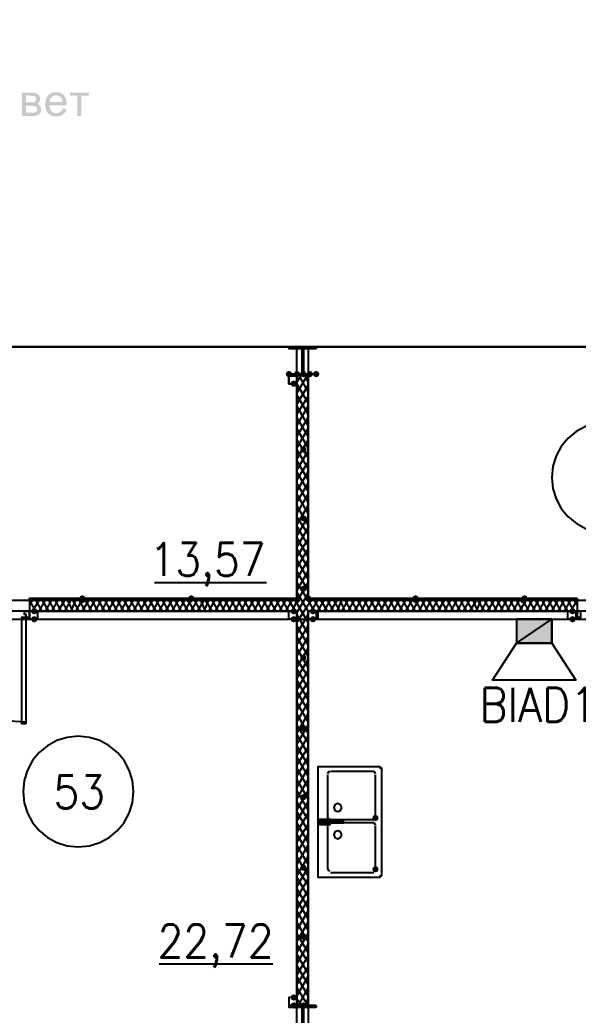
# Model space of a CAD drawing. Header units: millimetres. Extents: x 0 to 420, y 0 to 297.
# Drawn here: x 178.86 to 193.61, y 139.36 to 165.65 of the extents above; entities that cross this region are included whole.
import ezdxf

# ---------------------------------------------------------------- set-up
doc = ezdxf.new("R2010")
doc.units = ezdxf.units.MM
doc.layers.get('0').update_dxf_attribs({"linetype": 'CONTINUOUS'})
doc.styles.get("Standard").update_dxf_attribs({"font": 'STANDARD'})

msp = doc.modelspace()

# ---------------------------------------------------------------- hatches: boundary and pattern name
at = {"true_color": 0x000007}
h = msp.add_hatch(color=0, dxfattribs=at)
h.paths.add_polyline_path([(178.917707, 163.732104), (179.160242, 163.732104), (179.238307, 163.728383), (179.293636, 163.717221), (179.368601, 163.66265), (179.40002, 163.56729), (179.381279, 163.489569), (179.326157, 163.434447), (179.398918, 163.379326), (179.428132, 163.284517), (179.409046, 163.207071), (179.364742, 163.152776), (179.294049, 163.120806), (179.197724, 163.110333), (178.917707, 163.110333)], flags=0)
h.paths.add_polyline_path([(179.022989, 163.470276), (179.135437, 163.470276), (179.192005, 163.471999), (179.22749, 163.477442), (179.272689, 163.506105), (179.293084, 163.557368), (179.284127, 163.598778), (179.257807, 163.625719), (179.210678, 163.640119), (179.138744, 163.645012), (179.022989, 163.645012)], flags=0)
h.paths.add_polyline_path([(179.022989, 163.196873), (179.161895, 163.196873), (179.237136, 163.201972), (179.284265, 163.21782), (179.309759, 163.246001), (179.319543, 163.289478), (179.30025, 163.344599), (179.25009, 163.377121), (179.15032, 163.383735), (179.022989, 163.383735)], flags=0)
h = msp.add_hatch(color=0, dxfattribs=at)
h.paths.add_polyline_path([(179.987751, 163.310424), (180.096892, 163.297195), (180.059685, 163.212308), (180.00098, 163.148918), (179.921674, 163.10923), (179.822938, 163.096001), (179.700637, 163.116809), (179.606861, 163.179786), (179.546848, 163.281072), (179.526935, 163.416257), (179.546917, 163.555163), (179.607413, 163.659343), (179.70043, 163.724593), (179.817426, 163.746435), (179.930287, 163.725076), (180.020824, 163.661548), (180.080355, 163.559091), (180.100199, 163.422321), (180.099648, 163.394209), (179.635525, 163.394209), (179.652888, 163.303671), (179.693402, 163.237112), (179.752038, 163.19646), (179.823489, 163.183093), (179.922708, 163.21341), (179.959157, 163.252615)], flags=0)
h.paths.add_polyline_path([(179.641588, 163.481301), (179.988854, 163.481301), (179.975211, 163.549513), (179.949166, 163.598709), (179.890875, 163.644598), (179.818528, 163.659894), (179.751555, 163.647561), (179.696158, 163.610836), (179.657711, 163.55413)], flags=0)
for points in [[(180.180314, 163.732104), (180.685778, 163.732104), (180.685778, 163.645012), (180.485687, 163.645012), (180.485687, 163.110333), (180.380956, 163.110333), (180.380956, 163.645012), (180.180314, 163.645012)], [(186.055, 156.294667), (186.030129, 156.234871), (185.970333, 156.21), (185.910538, 156.234871), (185.885667, 156.294667), (185.910537, 156.354462), (185.970333, 156.379333), (186.030129, 156.354463)], [(186.266667, 156.294667), (186.241796, 156.234871), (186.182, 156.21), (186.122204, 156.234871), (186.097333, 156.294667), (186.122204, 156.354462), (186.182, 156.379333), (186.241796, 156.354463)], [(186.436, 156.294667), (186.411129, 156.234871), (186.351333, 156.21), (186.291538, 156.234871), (186.266667, 156.294667), (186.291537, 156.354462), (186.351333, 156.379333), (186.411129, 156.354463)], [(186.605333, 156.294667), (186.580462, 156.234871), (186.520667, 156.21), (186.460871, 156.234871), (186.436, 156.294667), (186.460871, 156.354462), (186.520667, 156.379333), (186.580462, 156.354463)], [(186.774667, 156.294667), (186.749796, 156.234871), (186.69, 156.21), (186.630204, 156.234871), (186.605333, 156.294667), (186.630204, 156.354462), (186.69, 156.379333), (186.749796, 156.354463)], [(186.182, 156.040667), (186.157129, 155.980871), (186.097333, 155.956), (186.037537, 155.980871), (186.012667, 156.040667), (186.037537, 156.100462), (186.097333, 156.125333), (186.157129, 156.100463)], [(186.436, 154.305), (186.411129, 154.245204), (186.351333, 154.220333), (186.291538, 154.245204), (186.266667, 154.305), (186.291537, 154.364796), (186.351333, 154.389667), (186.411129, 154.364796)], [(186.436, 152.484667), (186.411129, 152.424871), (186.351333, 152.4), (186.291538, 152.424871), (186.266667, 152.484667), (186.291537, 152.544462), (186.351333, 152.569333), (186.411129, 152.544463)], [(186.436, 150.622), (186.411129, 150.562204), (186.351333, 150.537333), (186.291538, 150.562204), (186.266667, 150.622), (186.291537, 150.681796), (186.351333, 150.706667), (186.411129, 150.681796)], [(179.324, 150.029333), (179.299129, 149.969538), (179.239333, 149.944667), (179.179538, 149.969538), (179.154667, 150.029333), (179.179537, 150.089129), (179.239333, 150.114), (179.299129, 150.089129)], [(186.182, 150.029333), (186.157129, 149.969538), (186.097333, 149.944667), (186.037537, 149.969538), (186.012667, 150.029333), (186.037537, 150.089129), (186.097333, 150.114), (186.157129, 150.089129)], [(186.69, 150.029333), (186.665129, 149.969538), (186.605333, 149.944667), (186.545538, 149.969538), (186.520667, 150.029333), (186.545537, 150.089129), (186.605333, 150.114), (186.665129, 150.089129)], [(193.548, 150.029333), (193.523129, 149.969538), (193.463333, 149.944667), (193.403538, 149.969538), (193.378667, 150.029333), (193.403537, 150.089129), (193.463333, 150.114), (193.523129, 150.089129)], [(179.324, 149.817667), (179.299129, 149.757871), (179.239333, 149.733), (179.179538, 149.757871), (179.154667, 149.817667), (179.179537, 149.877462), (179.239333, 149.902333), (179.299129, 149.877463)], [(186.182, 149.817667), (186.157129, 149.757871), (186.097333, 149.733), (186.037537, 149.757871), (186.012667, 149.817667), (186.037537, 149.877462), (186.097333, 149.902333), (186.157129, 149.877463)], [(186.69, 149.817667), (186.665129, 149.757871), (186.605333, 149.733), (186.545538, 149.757871), (186.520667, 149.817667), (186.545537, 149.877462), (186.605333, 149.902333), (186.665129, 149.877463)], [(193.548, 149.817667), (193.523129, 149.757871), (193.463333, 149.733), (193.403538, 149.757871), (193.378667, 149.817667), (193.403537, 149.877462), (193.463333, 149.902333), (193.523129, 149.877463)], [(186.436, 148.801667), (186.411129, 148.741871), (186.351333, 148.717), (186.291538, 148.741871), (186.266667, 148.801667), (186.291537, 148.861462), (186.351333, 148.886333), (186.411129, 148.861463)], [(186.436, 146.939), (186.411129, 146.879204), (186.351333, 146.854333), (186.291538, 146.879204), (186.266667, 146.939), (186.291537, 146.998796), (186.351333, 147.023667), (186.411129, 146.998796)], [(186.436, 145.118667), (186.411129, 145.058871), (186.351333, 145.034), (186.291538, 145.058871), (186.266667, 145.118667), (186.291537, 145.178462), (186.351333, 145.203333), (186.411129, 145.178463)], [(188.341, 144.568333), (188.316129, 144.508537), (188.256333, 144.483667), (188.196538, 144.508537), (188.171667, 144.568333), (188.196537, 144.628129), (188.256333, 144.653), (188.316129, 144.628129)], [(186.436, 143.256), (186.411129, 143.196204), (186.351333, 143.171333), (186.291538, 143.196204), (186.266667, 143.256), (186.291537, 143.315796), (186.351333, 143.340667), (186.411129, 143.315796)], [(188.341, 143.213667), (188.316129, 143.153871), (188.256333, 143.129), (188.196538, 143.153871), (188.171667, 143.213667), (188.196537, 143.273462), (188.256333, 143.298333), (188.316129, 143.273463)], [(186.436, 141.435667), (186.411129, 141.375871), (186.351333, 141.351), (186.291538, 141.375871), (186.266667, 141.435667), (186.291537, 141.495462), (186.351333, 141.520333), (186.411129, 141.495463)], [(186.182, 139.827), (186.157129, 139.767204), (186.097333, 139.742333), (186.037537, 139.767204), (186.012667, 139.827), (186.037537, 139.886796), (186.097333, 139.911667), (186.157129, 139.886796)], [(186.182, 139.615333), (186.157129, 139.555537), (186.097333, 139.530667), (186.037537, 139.555537), (186.012667, 139.615333), (186.037537, 139.675129), (186.097333, 139.7), (186.157129, 139.675129)], [(186.436, 139.615333), (186.411129, 139.555537), (186.351333, 139.530667), (186.291538, 139.555537), (186.266667, 139.615333), (186.291537, 139.675129), (186.351333, 139.7), (186.411129, 139.675129)]]:
    msp.add_hatch(color=0, dxfattribs=at).paths.add_polyline_path(points, flags=0)
at = {"true_color": 0x0000fe}
for points in [[(180.594, 150.368), (180.569129, 150.308204), (180.509333, 150.283333), (180.449538, 150.308204), (180.424667, 150.368), (180.449537, 150.427796), (180.509333, 150.452667), (180.569129, 150.427796)], [(180.594, 150.325667), (180.569129, 150.265871), (180.509333, 150.241), (180.449538, 150.265871), (180.424667, 150.325667), (180.449537, 150.385462), (180.509333, 150.410333), (180.569129, 150.385463)], [(183.430333, 150.325667), (183.405462, 150.265871), (183.345667, 150.241), (183.285871, 150.265871), (183.261, 150.325667), (183.285871, 150.385462), (183.345667, 150.410333), (183.405462, 150.385463)], [(183.472667, 150.368), (183.447796, 150.308204), (183.388, 150.283333), (183.328204, 150.308204), (183.303333, 150.368), (183.328204, 150.427796), (183.388, 150.452667), (183.447796, 150.427796)], [(186.266667, 150.325667), (186.241796, 150.265871), (186.182, 150.241), (186.122204, 150.265871), (186.097333, 150.325667), (186.122204, 150.385462), (186.182, 150.410333), (186.241796, 150.385463)], [(186.266667, 150.325667), (186.241796, 150.265871), (186.182, 150.241), (186.122204, 150.265871), (186.097333, 150.325667), (186.122204, 150.385462), (186.182, 150.410333), (186.241796, 150.385463)], [(186.563, 150.368), (186.538129, 150.308204), (186.478333, 150.283333), (186.418538, 150.308204), (186.393667, 150.368), (186.418537, 150.427796), (186.478333, 150.452667), (186.538129, 150.427796)], [(186.563, 150.368), (186.538129, 150.308204), (186.478333, 150.283333), (186.418538, 150.308204), (186.393667, 150.368), (186.418537, 150.427796), (186.478333, 150.452667), (186.538129, 150.427796)], [(189.399333, 150.368), (189.374462, 150.308204), (189.314667, 150.283333), (189.254871, 150.308204), (189.23, 150.368), (189.254871, 150.427796), (189.314667, 150.452667), (189.374462, 150.427796)], [(189.399333, 150.325667), (189.374462, 150.265871), (189.314667, 150.241), (189.254871, 150.265871), (189.23, 150.325667), (189.254871, 150.385462), (189.314667, 150.410333), (189.374462, 150.385463)], [(192.235667, 150.325667), (192.210796, 150.265871), (192.151, 150.241), (192.091204, 150.265871), (192.066333, 150.325667), (192.091204, 150.385462), (192.151, 150.410333), (192.210796, 150.385463)], [(192.278, 150.368), (192.253129, 150.308204), (192.193333, 150.283333), (192.133537, 150.308204), (192.108667, 150.368), (192.133537, 150.427796), (192.193333, 150.452667), (192.253129, 150.427796)]]:
    msp.add_hatch(color=0, dxfattribs=at).paths.add_polyline_path(points, flags=0)
at = {"true_color": 0x000007}
h = msp.add_hatch(color=0, dxfattribs=at)
h.paths.add_polyline_path([(186.182, 150.368), (179.112333, 150.368), (186.182, 150.325667)], flags=0)
h.paths.add_polyline_path([(179.112333, 150.368), (186.182, 150.325667), (179.112333, 150.325667)], flags=0)
h = msp.add_hatch(color=0, dxfattribs=at)
h.paths.add_polyline_path([(193.590333, 150.368), (186.478333, 150.368), (193.590333, 150.325667)], flags=0)
h.paths.add_polyline_path([(186.478333, 150.368), (193.590333, 150.325667), (186.478333, 150.325667)], flags=0)
at = {"true_color": 0x000052}
h = msp.add_hatch(color=0, dxfattribs=at)
h.paths.add_polyline_path([(192.913001, 149.182666), (191.981668, 149.182666), (192.913001, 149.817666)], flags=0)
h.paths.add_polyline_path([(191.981668, 149.182666), (192.913001, 149.817666), (191.981668, 149.817666)], flags=0)

# ---------------------------------------------------------------- linework, layer by layer
at = {"color": 0, "true_color": 0x000008}
msp.add_lwpolyline([(238.887, 157.014333), (238.887, 167.851667), (117.432667, 167.851667), (117.432667, 157.014333)], close=True, dxfattribs=at)
at = {"color": 0, "true_color": 0x0000ab}
for points in [[(169.079333, 157.014333), (169.079333, 150.325667), (186.182, 150.325667), (186.182, 157.014333)], [(203.581, 157.014333), (186.478333, 157.014333), (186.478333, 150.325667), (203.581, 150.325667)]]:
    msp.add_lwpolyline(points, close=True, dxfattribs=at)
at = {"color": 0, "true_color": 0x000007}
for points in [[(185.970333, 157.014333), (185.970333, 156.972)], [(186.182, 157.014333), (186.182, 156.972)], [(186.351333, 157.014333), (186.351333, 156.294667)], [(186.520667, 157.014333), (186.520667, 156.972)], [(186.69, 157.014333), (186.69, 156.972)], [(186.097333, 156.294667), (186.097333, 156.252333)], [(186.182, 156.083), (186.309, 156.294667)], [(186.182, 155.786667), (186.478333, 156.294667)], [(186.182, 156.294667), (186.182, 150.325667)], [(186.478333, 150.325667), (186.478333, 156.294667), (186.182, 156.294667)], [(186.478333, 155.829), (186.224333, 156.294667)], [(186.478333, 156.083), (186.393667, 156.294667)], [(186.478333, 155.532667), (186.182, 156.040667)], [(186.182, 155.490333), (186.478333, 155.998333)], [(186.478333, 155.236333), (186.182, 155.744333)], [(186.182, 155.236333), (186.478333, 155.702)], [(186.182, 154.94), (186.478333, 155.448)], [(186.478333, 154.94), (186.182, 155.448)], [(186.182, 154.643667), (186.478333, 155.151667)], [(186.478333, 154.643667), (186.182, 155.151667)], [(186.182, 154.347333), (186.478333, 154.855333)], [(186.478333, 154.347333), (186.182, 154.855333)], [(195.834, 153.564167), (195.804328, 153.85851), (195.719228, 154.132662), (195.584572, 154.380749), (195.406232, 154.596899), (195.190083, 154.775238), (194.941996, 154.909894), (194.667844, 154.994995), (194.3735, 155.024667), (194.079156, 154.994995), (193.805004, 154.909894), (193.556917, 154.775238), (193.340768, 154.596899), (193.162428, 154.380749), (193.027772, 154.132662), (192.942672, 153.85851), (192.913, 153.564167)], [(186.182, 154.051), (186.478333, 154.559)], [(186.478333, 154.093333), (186.182, 154.559)], [(186.478333, 153.797), (186.182, 154.305)], [(186.182, 153.754667), (186.478333, 154.262667)], [(186.478333, 153.500667), (186.182, 154.008667)], [(186.182, 153.500667), (186.478333, 153.966333)], [(186.182, 153.204333), (186.478333, 153.712333)], [(186.478333, 153.204333), (186.182, 153.712333)], [(192.913, 153.564167), (192.942672, 153.269823), (193.027772, 152.995671), (193.162428, 152.747584), (193.340768, 152.531434), (193.556917, 152.353095), (193.805004, 152.218439), (194.079156, 152.133339), (194.3735, 152.103667), (194.667844, 152.133339), (194.941996, 152.218439), (195.190083, 152.353095), (195.406232, 152.531434), (195.584572, 152.747584), (195.719228, 152.995671), (195.804328, 153.269823), (195.834, 153.564167)], [(186.182, 152.908), (186.478333, 153.416)], [(186.478333, 152.908), (186.182, 153.416)], [(186.182, 152.611667), (186.478333, 153.119667)], [(186.478333, 152.611667), (186.182, 153.119667)], [(186.182, 152.315333), (186.478333, 152.823333)], [(186.478333, 152.315333), (186.182, 152.823333)], [(186.182, 152.019), (186.478333, 152.527)], [(186.478333, 152.061333), (186.182, 152.527)], [(186.478333, 151.765), (186.182, 152.273)], [(186.182, 151.722667), (186.478333, 152.230667)], [(186.478333, 151.468667), (186.182, 151.976667)], [(186.182, 151.468667), (186.478333, 151.934333)], [(186.182, 151.172333), (186.478333, 151.680333)], [(186.478333, 151.172333), (186.182, 151.680333)], [(186.182, 150.876), (186.478333, 151.384)], [(186.478333, 150.876), (186.182, 151.384)], [(186.182, 150.579667), (186.478333, 151.087667)], [(186.478333, 150.579667), (186.182, 151.087667)], [(182.414333, 150.791333), (185.377667, 150.791333)], [(186.182, 150.283333), (186.478333, 150.791333)], [(186.478333, 150.325667), (186.182, 150.791333)], [(186.478333, 150.029333), (186.182, 150.537333)], [(186.182, 149.987), (186.478333, 150.495)], [(186.182, 150.325667), (179.112333, 150.325667), (186.182, 150.368), (179.112333, 150.368)], [(179.112333, 150.198667), (179.197, 150.325667)], [(179.281667, 150.029333), (179.112333, 150.325667)], [(179.112333, 150.325667), (179.112333, 150.029333)], [(179.112333, 150.325667), (179.112333, 150.029333)], [(186.182, 150.325667), (179.112333, 150.325667)], [(179.197, 150.029333), (179.366333, 150.325667)], [(179.451, 150.029333), (179.281667, 150.325667)], [(179.366333, 150.029333), (179.535667, 150.325667)], [(179.620333, 150.029333), (179.451, 150.325667)], [(179.535667, 150.029333), (179.705, 150.325667)], [(179.789667, 150.029333), (179.620333, 150.325667)], [(179.705, 150.029333), (179.874333, 150.325667)], [(179.959, 150.029333), (179.789667, 150.325667)], [(179.874333, 150.029333), (180.043667, 150.325667)], [(180.128333, 150.029333), (179.959, 150.325667)], [(180.043667, 150.029333), (180.213, 150.325667)], [(180.255333, 150.029333), (180.128333, 150.325667)], [(180.213, 150.029333), (180.34, 150.325667)], [(180.424667, 150.029333), (180.255333, 150.325667)], [(180.34, 150.029333), (180.509333, 150.325667)], [(180.594, 150.029333), (180.424667, 150.325667)], [(180.509333, 150.029333), (180.678667, 150.325667)], [(180.763333, 150.029333), (180.594, 150.325667)], [(180.678667, 150.029333), (180.848, 150.325667)], [(180.932667, 150.029333), (180.763333, 150.325667)], [(180.848, 150.029333), (181.017333, 150.325667)], [(181.102, 150.029333), (180.932667, 150.325667)], [(181.017333, 150.029333), (181.186667, 150.325667)], [(181.271333, 150.029333), (181.102, 150.325667)], [(181.186667, 150.029333), (181.356, 150.325667)], [(181.440667, 150.029333), (181.271333, 150.325667)], [(181.356, 150.029333), (181.525333, 150.325667)], [(181.61, 150.029333), (181.440667, 150.325667)], [(181.525333, 150.029333), (181.694667, 150.325667)], [(181.779333, 150.029333), (181.61, 150.325667)], [(181.694667, 150.029333), (181.864, 150.325667)], [(181.948667, 150.029333), (181.779333, 150.325667)], [(181.864, 150.029333), (182.033333, 150.325667)], [(182.118, 150.029333), (181.948667, 150.325667)], [(182.033333, 150.029333), (182.202667, 150.325667)], [(182.287333, 150.029333), (182.118, 150.325667)], [(182.202667, 150.029333), (182.372, 150.325667)], [(182.456667, 150.029333), (182.287333, 150.325667)], [(182.372, 150.029333), (182.541333, 150.325667)], [(182.626, 150.029333), (182.456667, 150.325667)], [(182.541333, 150.029333), (182.710667, 150.325667)], [(182.795333, 150.029333), (182.626, 150.325667)], [(182.710667, 150.029333), (182.88, 150.325667)], [(182.964667, 150.029333), (182.795333, 150.325667)], [(182.88, 150.029333), (183.049333, 150.325667)], [(183.134, 150.029333), (182.964667, 150.325667)], [(183.049333, 150.029333), (183.218667, 150.325667)], [(183.303333, 150.029333), (183.134, 150.325667)], [(183.218667, 150.029333), (183.388, 150.325667)], [(183.472667, 150.029333), (183.303333, 150.325667)], [(183.388, 150.029333), (183.557333, 150.325667)], [(183.642, 150.029333), (183.472667, 150.325667)], [(183.557333, 150.029333), (183.726667, 150.325667)], [(183.769, 150.029333), (183.642, 150.325667)], [(183.726667, 150.029333), (183.853667, 150.325667)], [(183.938333, 150.029333), (183.769, 150.325667)], [(183.853667, 150.029333), (184.023, 150.325667)], [(184.107667, 150.029333), (183.938333, 150.325667)], [(184.023, 150.029333), (184.192333, 150.325667)], [(184.277, 150.029333), (184.107667, 150.325667)], [(184.192333, 150.029333), (184.361667, 150.325667)], [(184.446333, 150.029333), (184.277, 150.325667)], [(184.361667, 150.029333), (184.531, 150.325667)], [(184.615667, 150.029333), (184.446333, 150.325667)], [(184.531, 150.029333), (184.700333, 150.325667)], [(184.785, 150.029333), (184.615667, 150.325667)], [(184.700333, 150.029333), (184.869667, 150.325667)], [(184.954333, 150.029333), (184.785, 150.325667)], [(184.869667, 150.029333), (185.039, 150.325667)], [(185.123667, 150.029333), (184.954333, 150.325667)], [(185.039, 150.029333), (185.208333, 150.325667)], [(185.293, 150.029333), (185.123667, 150.325667)], [(185.208333, 150.029333), (185.377667, 150.325667)], [(185.462333, 150.029333), (185.293, 150.325667)], [(185.377667, 150.029333), (185.547, 150.325667)], [(185.631667, 150.029333), (185.462333, 150.325667)], [(185.547, 150.029333), (185.716333, 150.325667)], [(185.801, 150.029333), (185.631667, 150.325667)], [(185.716333, 150.029333), (185.885667, 150.325667)], [(185.970333, 150.029333), (185.801, 150.325667)], [(185.885667, 150.029333), (186.055, 150.325667)], [(186.139667, 150.029333), (185.970333, 150.325667)], [(186.055, 150.029333), (186.182, 150.283333)], [(186.182, 150.241), (186.139667, 150.325667)], [(186.478333, 149.733), (186.182, 150.241)], [(186.182, 149.733), (186.478333, 150.198667)], [(193.590333, 150.368), (186.478333, 150.368), (193.590333, 150.368), (186.478333, 150.325667)], [(186.478333, 150.198667), (186.563, 150.325667)], [(186.647667, 150.029333), (186.478333, 150.325667)], [(193.590333, 150.325667), (186.478333, 150.325667)], [(186.563, 150.029333), (186.732333, 150.325667)], [(186.817, 150.029333), (186.647667, 150.325667)], [(186.732333, 150.029333), (186.901667, 150.325667)], [(186.986333, 150.029333), (186.817, 150.325667)], [(186.901667, 150.029333), (187.071, 150.325667)], [(187.155667, 150.029333), (186.986333, 150.325667)], [(187.071, 150.029333), (187.240333, 150.325667)], [(187.325, 150.029333), (187.155667, 150.325667)], [(187.240333, 150.029333), (187.367333, 150.325667)], [(187.452, 150.029333), (187.325, 150.325667)], [(187.367333, 150.029333), (187.536667, 150.325667)], [(187.621333, 150.029333), (187.452, 150.325667)], [(187.536667, 150.029333), (187.706, 150.325667)], [(187.790667, 150.029333), (187.621333, 150.325667)], [(187.706, 150.029333), (187.875333, 150.325667)], [(187.96, 150.029333), (187.790667, 150.325667)], [(187.875333, 150.029333), (188.044667, 150.325667)], [(188.129333, 150.029333), (187.96, 150.325667)], [(188.044667, 150.029333), (188.214, 150.325667)], [(188.298667, 150.029333), (188.129333, 150.325667)], [(188.214, 150.029333), (188.383333, 150.325667)], [(188.468, 150.029333), (188.298667, 150.325667)], [(188.383333, 150.029333), (188.552667, 150.325667)], [(188.637333, 150.029333), (188.468, 150.325667)], [(188.552667, 150.029333), (188.722, 150.325667)], [(188.806667, 150.029333), (188.637333, 150.325667)], [(188.722, 150.029333), (188.891333, 150.325667)], [(188.976, 150.029333), (188.806667, 150.325667)], [(188.891333, 150.029333), (189.060667, 150.325667)], [(189.145333, 150.029333), (188.976, 150.325667)], [(189.060667, 150.029333), (189.23, 150.325667)], [(189.314667, 150.029333), (189.145333, 150.325667)], [(189.23, 150.029333), (189.399333, 150.325667)], [(189.484, 150.029333), (189.314667, 150.325667)], [(189.399333, 150.029333), (189.568667, 150.325667)], [(189.653333, 150.029333), (189.484, 150.325667)], [(189.568667, 150.029333), (189.738, 150.325667)], [(189.822667, 150.029333), (189.653333, 150.325667)], [(189.738, 150.029333), (189.907333, 150.325667)], [(189.992, 150.029333), (189.822667, 150.325667)], [(189.907333, 150.029333), (190.076667, 150.325667)], [(190.161333, 150.029333), (189.992, 150.325667)], [(190.076667, 150.029333), (190.246, 150.325667)], [(190.330667, 150.029333), (190.161333, 150.325667)], [(190.246, 150.029333), (190.415333, 150.325667)], [(190.5, 150.029333), (190.330667, 150.325667)], [(190.415333, 150.029333), (190.584667, 150.325667)], [(190.669333, 150.029333), (190.5, 150.325667)], [(190.584667, 150.029333), (190.754, 150.325667)], [(190.838667, 150.029333), (190.669333, 150.325667)], [(190.754, 150.029333), (190.923333, 150.325667)], [(190.965667, 150.029333), (190.838667, 150.325667)], [(190.923333, 150.029333), (191.050333, 150.325667)], [(191.135, 150.029333), (190.965667, 150.325667)], [(191.050333, 150.029333), (191.219667, 150.325667)], [(191.304333, 150.029333), (191.135, 150.325667)], [(191.219667, 150.029333), (191.389, 150.325667)], [(191.473667, 150.029333), (191.304333, 150.325667)], [(191.389, 150.029333), (191.558333, 150.325667)], [(191.643, 150.029333), (191.473667, 150.325667)], [(191.558333, 150.029333), (191.727667, 150.325667)], [(191.812333, 150.029333), (191.643, 150.325667)], [(191.727667, 150.029333), (191.897, 150.325667)], [(191.981667, 150.029333), (191.812333, 150.325667)], [(191.897, 150.029333), (192.066333, 150.325667)], [(192.151, 150.029333), (191.981667, 150.325667)], [(192.066333, 150.029333), (192.235667, 150.325667)], [(192.320333, 150.029333), (192.151, 150.325667)], [(192.235667, 150.029333), (192.405, 150.325667)], [(192.489667, 150.029333), (192.320333, 150.325667)], [(192.405, 150.029333), (192.574333, 150.325667)], [(192.659, 150.029333), (192.489667, 150.325667)], [(192.574333, 150.029333), (192.743667, 150.325667)], [(192.828333, 150.029333), (192.659, 150.325667)], [(192.743667, 150.029333), (192.913, 150.325667)], [(192.997667, 150.029333), (192.828333, 150.325667)], [(192.913, 150.029333), (193.082333, 150.325667)], [(193.167, 150.029333), (192.997667, 150.325667)], [(193.082333, 150.029333), (193.251667, 150.325667)], [(193.336333, 150.029333), (193.167, 150.325667)], [(193.251667, 150.029333), (193.421, 150.325667)], [(193.505667, 150.029333), (193.336333, 150.325667)], [(193.421, 150.029333), (193.590333, 150.325667)], [(193.590333, 150.198667), (193.505667, 150.325667)], [(193.590333, 150.325667), (193.590333, 150.029333)], [(193.590333, 150.325667), (193.590333, 150.029333)], [(176.233667, 149.881167), (176.247982, 149.597658), (176.29, 149.32234), (176.358326, 149.056605), (176.451568, 148.801849), (176.56833, 148.559463), (176.707219, 148.330843), (176.866842, 148.117381), (177.045805, 147.920472), (177.242714, 147.741509), (177.456176, 147.581886), (177.684796, 147.442996), (177.927182, 147.326234), (178.181939, 147.232993), (178.447673, 147.164667), (178.722991, 147.122649), (179.0065, 147.108333)], [(179.112333, 149.944667), (179.112333, 150.029333), (177.630667, 150.029333)], [(177.630667, 149.817667), (179.112333, 149.817667), (179.112333, 149.944667)], [(179.112333, 150.029333), (186.182, 150.029333)], [(186.182, 150.029333), (186.182, 139.615333), (186.478333, 139.615333), (186.478333, 150.029333)], [(186.182, 149.436667), (186.478333, 149.944667)], [(186.478333, 149.436667), (186.182, 149.944667)], [(186.478333, 150.029333), (193.590333, 150.029333)], [(195.029667, 150.029333), (193.590333, 150.029333), (193.590333, 149.944667)], [(193.590333, 149.944667), (193.590333, 149.817667), (195.029667, 149.817667)], [(186.182, 149.140333), (186.478333, 149.648333)], [(186.478333, 149.140333), (186.182, 149.648333)], [(186.182, 148.844), (186.478333, 149.352)], [(186.478333, 148.844), (186.182, 149.352)], [(186.182, 148.547667), (186.478333, 149.055667)], [(186.478333, 148.547667), (186.182, 149.055667)], [(186.182, 148.251333), (186.478333, 148.759333)], [(186.478333, 148.293667), (186.182, 148.759333)], [(186.478333, 147.997333), (186.182, 148.505333)], [(186.182, 147.955), (186.478333, 148.463)], [(186.478333, 147.701), (186.182, 148.209)], [(186.182, 147.701), (186.478333, 148.166667)], [(186.182, 147.404667), (186.478333, 147.912667)], [(186.478333, 147.404667), (186.182, 147.912667)], [(186.182, 147.108333), (186.478333, 147.616333)], [(186.478333, 147.108333), (186.182, 147.616333)], [(186.182, 146.812), (186.478333, 147.32)], [(186.478333, 146.812), (186.182, 147.32)], [(186.182, 146.515667), (186.478333, 147.023667)], [(186.478333, 146.558), (186.182, 147.023667)], [(181.864, 145.266833), (181.834328, 145.561177), (181.749228, 145.835329), (181.614572, 146.083416), (181.436232, 146.299566), (181.220083, 146.477905), (180.971996, 146.612561), (180.697844, 146.697661), (180.4035, 146.727333), (180.109156, 146.697661), (179.835004, 146.612561), (179.586917, 146.477905), (179.370768, 146.299566), (179.192428, 146.083416), (179.057772, 145.835329), (178.972672, 145.561177), (178.943, 145.266833)], [(186.478333, 146.261667), (186.182, 146.769667)], [(186.182, 146.219333), (186.478333, 146.727333)], [(186.478333, 145.965333), (186.182, 146.473333)], [(186.182, 145.965333), (186.478333, 146.431)], [(186.182, 145.669), (186.478333, 146.177)], [(186.478333, 145.669), (186.182, 146.177)], [(186.182, 145.372667), (186.478333, 145.880667)], [(186.478333, 145.372667), (186.182, 145.880667)], [(187.049833, 145.796), (187.004939, 145.777394), (186.986333, 145.7325)], [(186.986333, 145.711333), (186.986333, 144.568333)], [(188.214, 145.796), (187.071, 145.796)], [(188.256333, 145.7325), (188.237728, 145.777394), (188.192833, 145.796)], [(188.256333, 144.568333), (188.256333, 145.711333)], [(186.182, 145.076333), (186.478333, 145.584333)], [(186.478333, 145.076333), (186.182, 145.584333)], [(178.943, 145.266833), (178.972672, 144.97249), (179.057772, 144.698338), (179.192428, 144.450251), (179.370768, 144.234101), (179.586917, 144.055762), (179.835004, 143.921106), (180.109156, 143.836005), (180.4035, 143.806333), (180.697844, 143.836005), (180.971996, 143.921106), (181.220083, 144.055762), (181.436232, 144.234101), (181.614572, 144.450251), (181.749228, 144.698338), (181.834328, 144.97249), (181.864, 145.266833)], [(186.182, 144.78), (186.478333, 145.288)], [(186.478333, 144.78), (186.182, 145.288)], [(186.182, 144.483667), (186.478333, 144.991667)], [(186.478333, 144.526), (186.182, 144.991667)], [(186.478333, 144.229667), (186.182, 144.737667)], [(186.182, 144.187333), (186.478333, 144.695333)], [(186.986333, 144.5895), (187.004939, 144.544605), (187.049833, 144.526)], [(188.192833, 144.526), (188.237728, 144.544605), (188.256333, 144.5895)], [(186.478333, 143.933333), (186.182, 144.441333)], [(186.182, 143.933333), (186.478333, 144.399)], [(187.049833, 144.441333), (187.004939, 144.422728), (186.986333, 144.377833)], [(186.986333, 144.356667), (186.986333, 143.213667)], [(187.071, 144.526), (188.214, 144.526)], [(188.214, 144.441333), (187.071, 144.441333)], [(188.256333, 144.377833), (188.237728, 144.422728), (188.192833, 144.441333)], [(188.256333, 143.213667), (188.256333, 144.356667)], [(186.182, 143.637), (186.478333, 144.145)], [(186.478333, 143.637), (186.182, 144.145)], [(186.182, 143.340667), (186.478333, 143.848667)], [(186.478333, 143.340667), (186.182, 143.848667)], [(186.182, 143.044333), (186.478333, 143.552333)], [(186.478333, 143.044333), (186.182, 143.552333)], [(186.182, 142.748), (186.478333, 143.256)], [(186.478333, 142.790333), (186.182, 143.256)], [(186.986333, 143.234833), (187.004939, 143.189939), (187.049833, 143.171333)], [(187.071, 143.129), (188.214, 143.129)], [(188.192833, 143.171333), (188.237728, 143.189939), (188.256333, 143.234833)], [(186.478333, 142.494), (186.182, 143.002)], [(186.182, 142.451667), (186.478333, 142.959667)], [(186.478333, 142.197667), (186.182, 142.705667)], [(186.182, 142.155333), (186.478333, 142.663333)], [(186.182, 141.901333), (186.478333, 142.409333)], [(186.478333, 141.901333), (186.182, 142.409333)], [(186.182, 141.605), (186.478333, 142.113)], [(186.478333, 141.605), (186.182, 142.113)], [(186.182, 141.308667), (186.478333, 141.816667)], [(186.478333, 141.308667), (186.182, 141.816667)], [(186.182, 141.012333), (186.478333, 141.520333)], [(186.478333, 141.012333), (186.182, 141.520333)], [(186.182, 140.716), (186.478333, 141.224)], [(186.478333, 140.758333), (186.182, 141.224)], [(186.478333, 140.462), (186.182, 140.97)], [(186.182, 140.419667), (186.478333, 140.927667)], [(182.541333, 140.716), (185.547, 140.716)], [(186.478333, 140.165667), (186.182, 140.673667)], [(186.182, 140.165667), (186.478333, 140.631333)], [(186.182, 139.869333), (186.478333, 140.377333)], [(186.478333, 139.869333), (186.182, 140.377333)], [(186.478333, 139.615333), (186.182, 140.081)], [(186.224333, 139.615333), (186.478333, 140.081)], [(185.970333, 139.615333), (185.970333, 139.573)], [(186.309, 139.615333), (186.182, 139.784667)], [(186.182, 139.615333), (186.182, 139.573)], [(186.351333, 139.615333), (186.351333, 138.895667)], [(186.393667, 139.615333), (186.478333, 139.784667)], [(186.520667, 139.615333), (186.520667, 139.573)], [(186.69, 139.615333), (186.69, 139.573)]]:
    msp.add_lwpolyline(points, dxfattribs=at)
for points in [[(186.69, 157.014333), (185.970333, 157.014333), (185.970333, 156.972), (186.309, 156.972), (186.309, 156.294667), (185.970333, 156.294667), (186.69, 156.294667), (186.351333, 156.294667), (186.351333, 156.972), (186.69, 156.972)], [(186.182, 156.294667), (185.970333, 156.294667), (185.970333, 156.040667), (186.182, 156.040667)], [(186.182, 156.252333), (186.182, 156.040667), (185.970333, 156.040667), (185.970333, 156.252333)], [(186.182, 150.368), (179.112333, 150.368), (186.182, 150.325667)], [(179.112333, 150.368), (186.182, 150.325667), (179.112333, 150.325667)], [(179.112333, 150.325667), (186.182, 150.325667), (186.182, 150.368), (179.112333, 150.368)], [(179.112333, 150.325667), (186.182, 150.325667), (186.182, 150.368), (179.112333, 150.368)], [(193.590333, 150.368), (186.478333, 150.368), (193.590333, 150.325667)], [(186.478333, 150.368), (193.590333, 150.325667), (186.478333, 150.325667)], [(193.590333, 150.368), (193.590333, 150.325667), (186.478333, 150.325667), (186.478333, 150.368), (193.590333, 150.368), (186.478333, 150.368), (186.478333, 150.325667), (193.590333, 150.325667)], [(186.182, 150.029333), (169.079333, 150.029333), (169.079333, 138.895667), (186.182, 138.895667)], [(179.027667, 147.066), (179.027667, 149.86), (178.900667, 149.86), (178.900667, 147.066)], [(179.112333, 150.029333), (179.112333, 149.86), (179.027667, 149.86), (179.027667, 149.944667), (178.985333, 149.944667), (178.985333, 150.029333)], [(179.112333, 150.029333), (179.324, 150.029333), (179.324, 149.817667), (179.112333, 149.817667), (179.112333, 150.029333), (179.324, 150.029333), (179.324, 149.817667), (179.112333, 149.817667)], [(185.970333, 150.029333), (186.182, 150.029333), (186.182, 149.817667), (185.970333, 149.817667), (185.970333, 150.029333), (186.182, 150.029333), (186.182, 149.817667), (185.970333, 149.817667)], [(186.478333, 150.029333), (186.69, 150.029333), (186.69, 149.817667), (186.478333, 149.817667), (186.478333, 150.029333), (186.732333, 150.029333), (186.732333, 149.817667), (186.478333, 149.817667)], [(203.581, 138.895667), (203.581, 150.029333), (186.478333, 150.029333), (186.478333, 138.895667)], [(193.336333, 150.029333), (193.548, 150.029333), (193.548, 149.817667), (193.336333, 149.817667), (193.336333, 150.029333), (193.590333, 150.029333), (193.590333, 149.817667), (193.336333, 149.817667)], [(193.675, 150.029333), (193.675, 149.944667), (193.675, 149.86), (193.590333, 149.86), (193.590333, 150.029333)], [(188.425667, 143.044333), (188.425667, 145.880667), (188.383333, 145.880667), (188.383333, 145.923), (188.341, 145.923), (186.774667, 145.923), (186.732333, 145.923), (186.732333, 145.880667), (186.732333, 143.044333), (186.732333, 143.002), (186.774667, 143.002), (188.341, 143.002), (188.383333, 143.002), (188.383333, 143.044333)], [(187.367333, 144.8435), (187.33634, 144.91834), (187.2615, 144.949333), (187.18666, 144.91834), (187.155667, 144.8435), (187.18666, 144.76866), (187.2615, 144.737667), (187.33634, 144.76866)], [(186.944, 144.399), (186.944, 144.441333), (186.817, 144.441333), (186.774667, 144.441333), (186.774667, 144.483667), (186.817, 144.483667), (186.944, 144.483667), (186.944, 144.526), (186.774667, 144.526), (186.774667, 144.399)], [(187.367333, 144.441333), (187.409667, 144.441333), (187.409667, 144.483667), (187.367333, 144.483667), (186.817, 144.483667), (186.774667, 144.483667), (186.774667, 144.441333), (186.817, 144.441333)], [(187.071, 144.526), (186.944, 144.526), (186.944, 144.483667), (187.071, 144.483667)], [(187.071, 144.399), (187.071, 144.441333), (186.944, 144.441333), (186.944, 144.399)], [(187.367333, 144.123833), (187.33634, 144.198673), (187.2615, 144.229667), (187.18666, 144.198673), (187.155667, 144.123833), (187.18666, 144.048993), (187.2615, 144.018), (187.33634, 144.048993)], [(186.182, 139.827), (185.970333, 139.827), (185.970333, 139.615333), (186.182, 139.615333), (186.182, 139.827), (185.970333, 139.827), (185.970333, 139.615333), (186.182, 139.615333)], [(186.69, 139.615333), (185.970333, 139.615333), (185.970333, 139.573), (186.309, 139.573), (186.309, 138.938), (185.970333, 138.938), (185.970333, 138.895667), (186.69, 138.895667), (186.69, 138.938), (186.351333, 138.938), (186.351333, 139.573), (186.69, 139.573)]]:
    msp.add_lwpolyline(points, close=True, dxfattribs=at)
at = {"color": 0, "true_color": 0x000005}
msp.add_lwpolyline([(116.755335, 154.093333), (122.809001, 154.093333), (122.809001, 149.817666), (227.245334, 149.817666)], dxfattribs=at)
at = {"color": 0, "true_color": 0x000052}
msp.add_lwpolyline([(192.913001, 149.182666), (192.913001, 149.817666), (191.981668, 149.817666), (191.981668, 149.182666), (192.913001, 149.182666), (193.548001, 148.208999), (191.346668, 148.208999), (191.981668, 149.182666)], dxfattribs=at)
for points in [[(192.913001, 149.182666), (191.981668, 149.182666), (192.913001, 149.817666)], [(191.981668, 149.182666), (192.913001, 149.817666), (191.981668, 149.817666)]]:
    msp.add_lwpolyline(points, close=True, dxfattribs=at)

# ---------------------------------------------------------------- texts
at = {"color": 0, "true_color": 0x000007, "attachment_point": 1}
for s, insert, char_height, width in [('13,57', (182.28734, 151.832697), 0.872032, 2.56764984), ('BIAD1.7', (191.007997, 148.009873), 0.90154, 4.00684452), ('53', (179.74734, 145.694364), 0.872032, 1.06581688), ('22,72', (182.499007, 141.757369), 0.872032, 2.76143456)]:
    msp.add_mtext(s, dxfattribs=dict(at, insert=insert, char_height=char_height, width=width))

doc.saveas('drawing.dxf')
